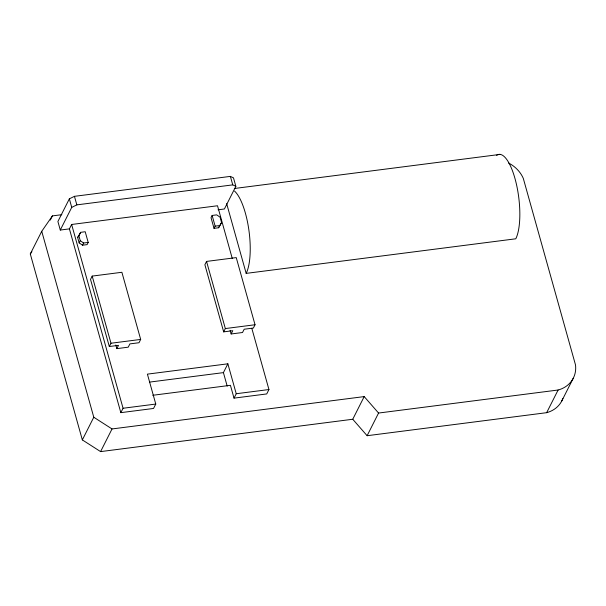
<?xml version="1.0" encoding="UTF-8"?>
<svg xmlns="http://www.w3.org/2000/svg" width="606" height="606" viewBox="0 0 606 606"><rect width="100%" height="100%" fill="white"/><g stroke="black" fill="none" stroke-linecap="round" stroke-linejoin="round"><path stroke-width="0.91" d="M508.601 163.022A29.285 25.202 26.8 0 1 523.296 178.376L575.495 364.888A29.285 25.202 26.8 0 1 558.103 390.014L378.568 413.05L364.198 396.597L352.753 419.254L100.588 451.606L82.34 439.911L30.3 253.967L41.746 231.303L52.411 215.895L61.812 214.691M50.29 220.092L52.411 215.895M218.031 209.805L224.409 208.987L235.855 186.33L233.484 177.846L230.378 176.391L74.447 196.329L69.349 198.836L57.896 221.501L60.289 230.045L69.41 228.879L71.629 224.478L217.516 205.76L232.28 258.527M60.289 230.045L71.735 207.381L76.841 204.873L232.757 184.875L235.855 186.33M77.644 237.537L80.651 232.333L85.211 231.742L88.196 242.43L87.09 244.627L82.53 245.21L79.144 242.885L77.644 237.537L79.068 235.28M79.537 234.53L80.651 232.333M79.144 242.885L80.257 240.68L78.757 235.34M82.53 245.21L83.636 243.014L88.196 242.43M92.188 276.094L90.521 279.396L109.315 346.526L118.503 345.352L116.837 348.639L128.237 347.177L129.896 343.897L139.009 342.731L140.675 339.428L121.889 272.283L92.188 276.094L110.974 343.238L109.315 346.526M82.34 439.911L93.786 417.246L41.746 231.303M212.138 215.456L211.032 217.66L214.016 228.341L218.577 227.758L221.576 222.546L220.084 217.206L216.698 214.872L212.138 215.456L215.13 226.144L214.016 228.341M100.588 451.606L112.034 428.95L364.198 396.597M251.884 328.581L268.943 389.537L266.723 393.938L234.014 398.134L236.234 393.733L227.864 363.812L147.402 374.137L155.772 404.058L153.545 408.459L120.836 412.656L123.063 408.255L71.629 224.478M218.577 227.758L221.576 222.546M206.548 261.421L204.881 264.724L223.667 331.868L232.787 330.702L231.128 333.974L242.529 332.512L244.188 329.225L253.376 328.043L255.035 324.755L236.249 257.611L206.548 261.421L225.334 328.566L223.667 331.868M227.189 386.12L223.417 372.622L227.864 363.812M352.753 419.254L367.122 435.714L378.568 413.05M367.122 435.714L546.657 412.678L558.103 390.014M561.77 400.99L573.215 378.326M30.3 253.967L31.898 251.657M234.333 188.504L500.192 154.394M215.13 226.144L219.69 225.561M226.652 203.616L246.172 273.382L515.782 238.794A45.033 14.18 82.7 0 0 516.357 183.944A45.033 14.18 82.7 0 0 496.587 155.356M110.974 343.238L140.675 339.428M225.334 328.566L255.035 324.755M149.5 382.106L223.417 372.622M152.765 395.279L230.424 385.318L234.014 398.134M123.063 408.255L155.772 404.058M236.234 393.733L268.943 389.537M93.786 417.246L112.034 428.95M80.257 240.68L83.636 243.014M230.378 176.391L232.757 184.875M230.113 330.346L231.128 333.974M74.447 196.329L76.841 204.873M115.822 345.011L116.837 348.639M69.349 198.836L71.735 207.381M69.41 228.879L120.836 412.656M562.876 398.498A29.285 25.202 26.8 0 1 546.657 412.678M234.499 191.057A45.033 14.18 82.7 0 1 248.861 229.939A45.033 14.18 82.7 0 1 246.172 273.382"/></g></svg>
